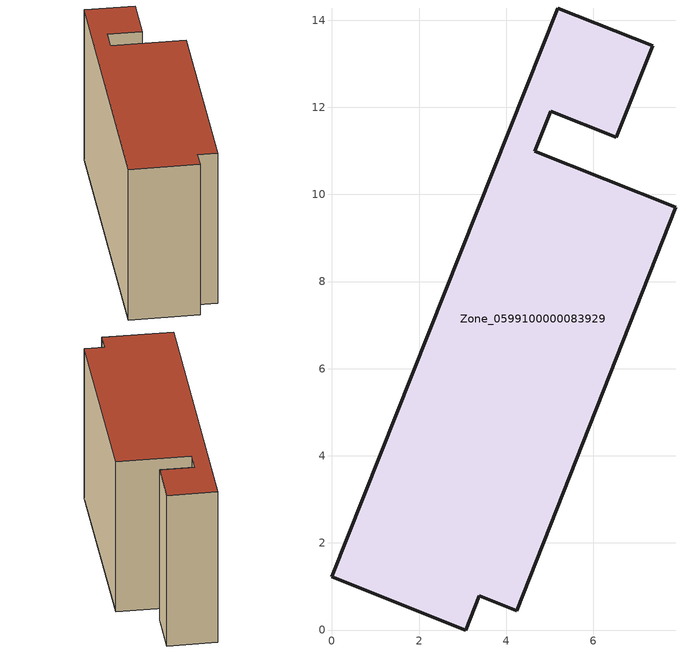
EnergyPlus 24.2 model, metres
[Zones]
Zone_0599100000083929
 floor ground (C_G): 5.03,11.91 4.66,10.99 7.89,9.7 4.24,0.45 3.38,0.79 3.07,0 0,1.22 5.19,14.28 7.37,13.41 6.53,11.31 z7.18
 wall outside (C_F): 4.66,10.99 5.03,11.91 6.53,11.31 7.37,13.41 5.19,14.28 0,1.22 3.07,0 3.38,0.79 4.24,0.45 7.89,9.7 4.66,10.99 z7.18:15.19
 roof outside (C_R): 7.37,13.41 5.19,14.28 0,1.22 3.07,0 3.38,0.79 4.24,0.45 7.89,9.7 4.66,10.99 5.03,11.91 6.53,11.31 z15.19
[BUILDING]
Pand.0599100000083929: North Axis=0; Terrain=City; Loads Convergence Tolerance Value=0.04; Temperature Convergence Tolerance Value=0.4; Solar Distribution=FullExterior; Maximum Number of Warmup Days=25; Minimum Number of Warmup Days=1
[Site:Location]
Rotterdam.The.Hague.AP_ZH_NLD Design_Conditions: Latitude=51.96; Longitude=4.45; Time Zone=1; Elevation=-4.5
[SITE:GROUNDTEMPERATURE:BUILDINGSURFACE]
18, 18, 18, 18, 18, 18, 18, 18, 18, 18, 18, 18
[MATERIAL] Thermal Absorptance=0.9; Solar Absorptance=0.7; Visible Absorptance=0.7
Name | Roughness | Thickness | Conductivity | Density | Specific Heat
G.TI.1975-1991 | MediumSmooth | 0.15 | 0.288461 | 540 | 1210
F.TI.1975-1991 | Rough | 0.3 | 0.230769 | 1920 | 840
R.TI.1975-1991 | MediumRough | 0.2 | 0.153846 | 1500 | 1000
[CONSTRUCTION]
C_G: G.TI.1975-1991
C_F: F.TI.1975-1991
C_R: R.TI.1975-1991
[ZONE]
Zone_0599100000083929: Type=1; Multiplier=1; Ceiling Height=Autocalculate; Volume=Autocalculate; Floor Area=autocalculate; Part of Total Floor Area=Yes
[ZONEINFILTRATION:DESIGNFLOWRATE]
Infil_Zone_0599100000083929: Zone or ZoneList or Space or SpaceList=Zone_0599100000083929; Schedule=AlwaysOn; Design Flow Rate Calculation Method=Flow/Area; Flow Rate per Floor Area=0.003; Constant Term Coefficient=1; Temperature Term Coefficient=0; Velocity Term Coefficient=0; Velocity Squared Term Coefficient=0
[HVACTEMPLATE:ZONE:IDEALLOADSAIRSYSTEM]
Zone_0599100000083929: Maximum Heating Supply Air Temperature=50; Minimum Cooling Supply Air Temperature=13; Maximum Heating Supply Air Humidity Ratio=0.0156; Minimum Cooling Supply Air Humidity Ratio=0.0077; Heating Limit=NoLimit; Cooling Limit=NoLimit; Dehumidification Control Type=ConstantSensibleHeatRatio; Cooling Sensible Heat Ratio=0.7; Dehumidification Setpoint=60; Humidification Control Type=None; Humidification Setpoint=30; Outdoor Air Method=None; Outdoor Air Flow Rate per Person=0.00944; Outdoor Air Flow Rate per Zone Floor Area=0; Outdoor Air Flow Rate per Zone=0; Demand Controlled Ventilation Type=None; Outdoor Air Economizer Type=NoEconomizer; Heat Recovery Type=None; Sensible Heat Recovery Effectiveness=0.7; Latent Heat Recovery Effectiveness=0.65
[ZONECONTROL:THERMOSTAT]
ThermostatControl_Zone_0599100000083929: Zone or ZoneList=Zone_0599100000083929; Control Type Schedule=DualSetpointControlType; Control 1=Thermostat_Zone_0599100000083929; Temperature Difference Between Cutout And Setpoint=0
[THERMOSTATSETPOINT:DUALSETPOINT]
Thermostat_Zone_0599100000083929: Heating Setpoint Temperature Schedule=HeatingSetpoint_Zone_0599100000083929; Cooling Setpoint Temperature Schedule=CoolingSetpoint_Zone_0599100000083929
[SCHEDULE:COMPACT]
HeatingSetpoint_Zone_0599100000083929: Through: 12/31, For: AllDays, Until: 24:00, 21
CoolingSetpoint_Zone_0599100000083929: Through: 12/31, For: AllDays, Until: 24:00, 24
DualSetpointControlType: Through: 12/31, For: AllDays, Until: 24:00, 4
AlwaysOn: Through: 12/31, For: AllDays, Until: 24:00, 1
